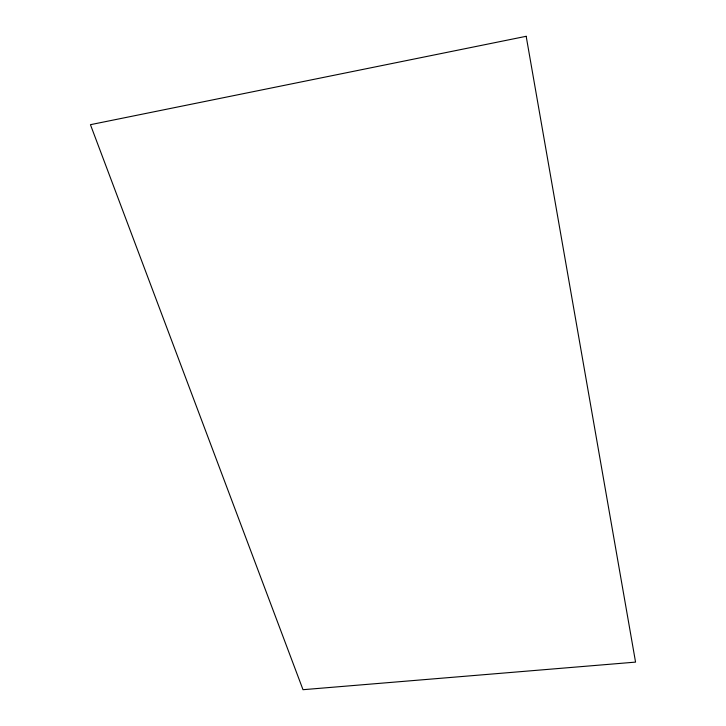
<?xml version="1.0" encoding="UTF-8"?>
<svg xmlns="http://www.w3.org/2000/svg" width="726" height="726" viewBox="0 0 726 726"><rect width="100%" height="100%" fill="white"/><g stroke="black" fill="none" stroke-linecap="round" stroke-linejoin="round"><path stroke-width="1.09" d="M526.178 36.3L90.441 124.681L303.005 689.7L635.559 662.112L526.178 36.3"/></g></svg>
